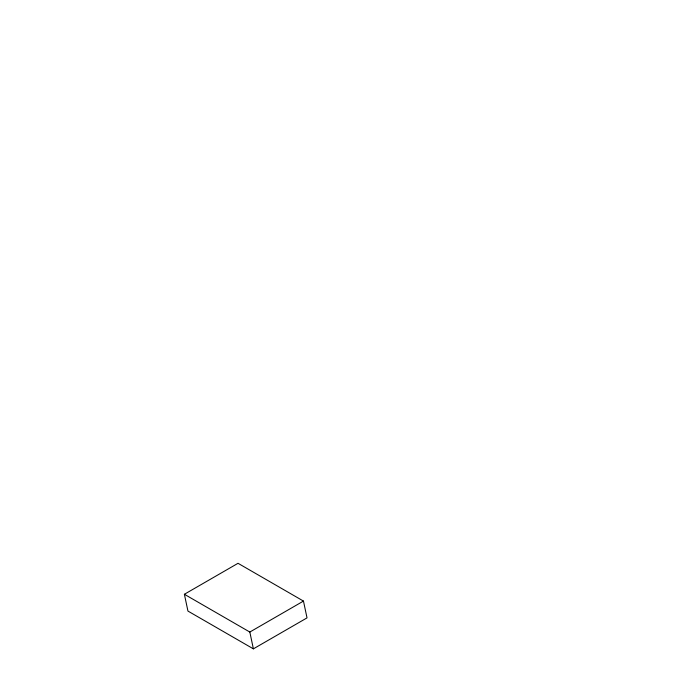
<?xml version="1.0" encoding="UTF-8"?>
<svg xmlns="http://www.w3.org/2000/svg" width="683" height="683" viewBox="0 0 683 683"><rect width="100%" height="100%" fill="white"/><g stroke="black" fill="none" stroke-linecap="round" stroke-linejoin="round"><path stroke-width="1.02" d="M184.384 594.27L238.026 563.296L303.465 601.083L307.026 617.884L253.384 648.85L187.945 611.072L184.384 594.27L249.824 632.048L253.384 648.85M249.824 632.048L303.465 601.083"/></g></svg>
